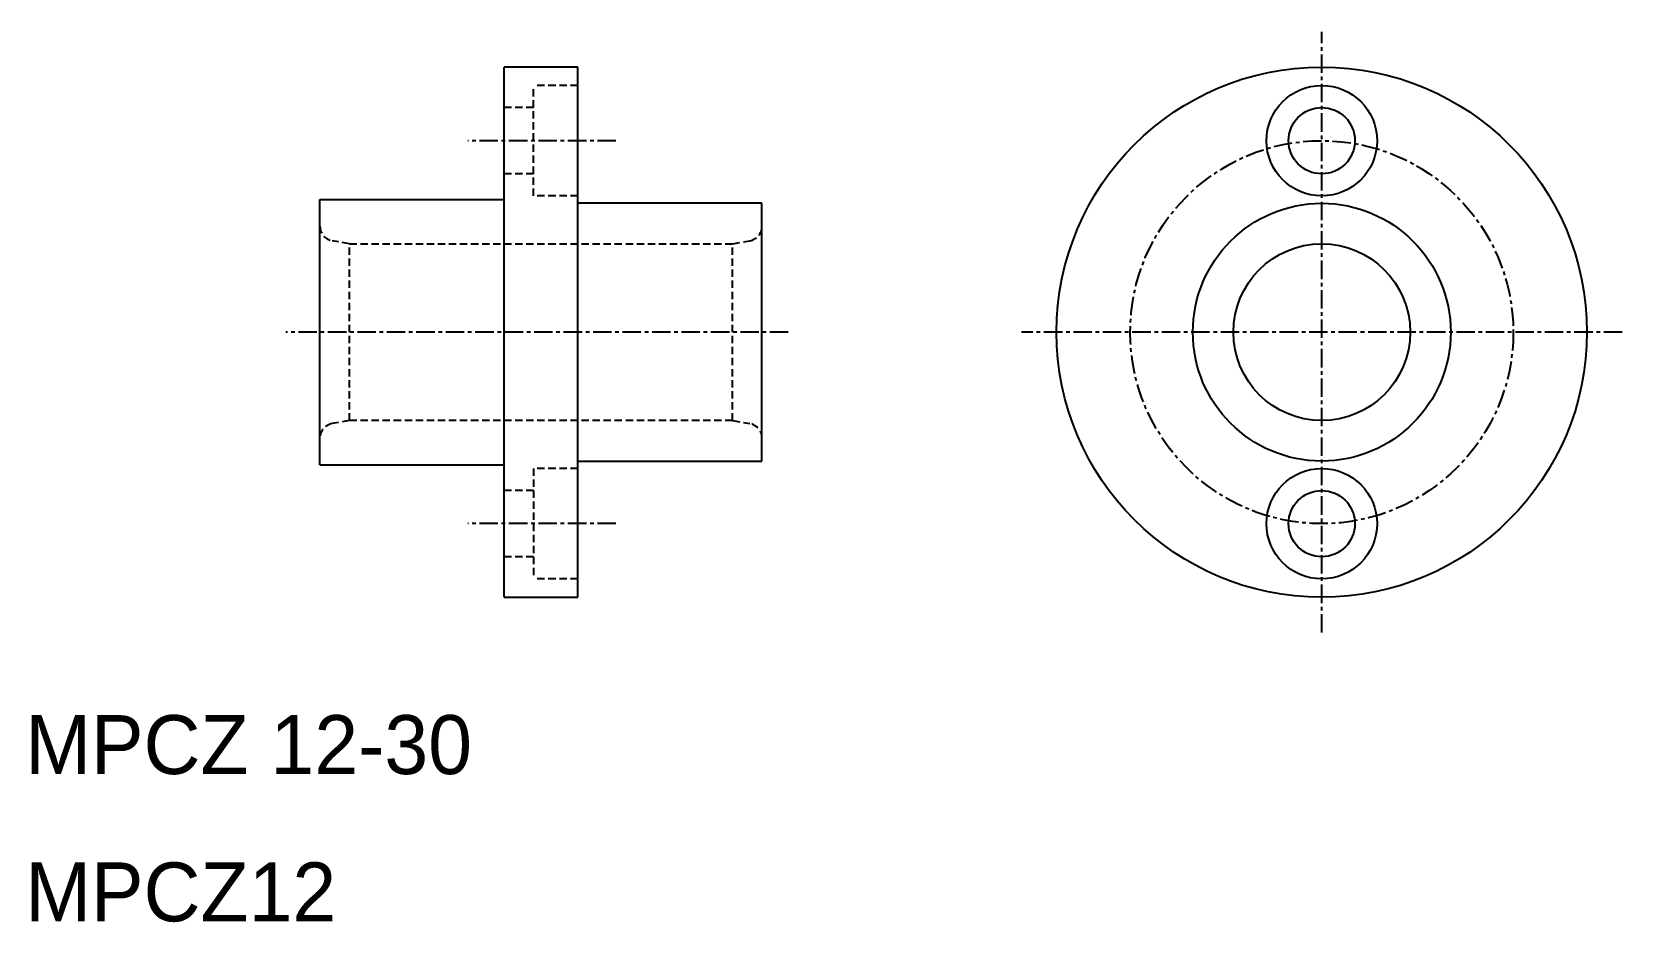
# Model space of a CAD drawing. Extents: x 10 to 118, y 10 to 70.
import ezdxf

# ---------------------------------------------------------------- set-up
doc = ezdxf.new("R2010")
doc.units = 0
doc.linetypes.add('CENTER', pattern=[2, 1.25, -0.25, 0.25, -0.25])
doc.linetypes.add('DASHED', pattern=[0.75, 0.5, -0.25])
doc.layers.get('0').update_dxf_attribs({"linetype": 'CONTINUOUS'})
doc.layers.add('CENTER', color=1, linetype='CENTER')

msp = doc.modelspace()

# ---------------------------------------------------------------- linework, layer by layer
at = {"color": 7, "linetype": 'CONTINUOUS'}
for p, q in [((42.5, 32), (42.5, 68)), ((47.5, 68), (42.5, 68)), ((47.5, 32), (47.5, 68)), ((30, 59), (42.5, 59)), ((30, 41), (30, 59)), ((60, 58.75), (47.5, 58.75)), ((60, 41.25), (60, 58.75)), ((47.5, 41.25), (60, 41.25)), ((30, 41), (42.5, 41)), ((42.5, 32), (47.5, 32))]:
    msp.add_line(p, q, dxfattribs=at)
at = {"color": 3, "linetype": 'DASHED'}
for p, q in [((44.5, 59.25), (44.5, 66.75)), ((47.5, 66.75), (44.5, 66.75)), ((44.5, 65.25), (42.5, 65.25)), ((44.5, 60.75), (42.5, 60.75)), ((47.5, 59.25), (44.5, 59.25)), ((32, 56), (30.83, 56.21)), ((58, 56), (59.17, 56.21)), ((32, 56), (58, 56)), ((32, 44), (32, 56)), ((58, 44), (58, 56)), ((32, 44), (30.83, 43.79)), ((58, 44), (32, 44)), ((58, 44), (59.17, 43.79)), ((44.5, 40.75), (44.5, 33.25)), ((47.5, 40.75), (44.5, 40.75)), ((44.5, 39.25), (42.5, 39.25)), ((44.5, 34.75), (42.5, 34.75)), ((47.5, 33.25), (44.5, 33.25))]:
    msp.add_line(p, q, dxfattribs=at)
at = {"color": 7, "linetype": 'CONTINUOUS'}
for centre, radius in [((98, 50), 18), ((98, 63), 3.75), ((98, 63), 2.25), ((98, 50), 8.75), ((98, 50), 6), ((98, 37), 3.75), ((98, 37), 2.25)]:
    msp.add_circle(centre, radius, dxfattribs=at)
at = {"color": 3, "linetype": 'DASHED'}
for centre, start, end in [((31, 57.19), 180, 260), ((59, 57.19), 280, 0), ((31, 42.81), 100, 180), ((59, 42.81), 0, 80)]:
    msp.add_arc(centre, 1, start, end, dxfattribs=at)
at = {"layer": 'CENTER', "color": 1, "linetype": 'CENTER'}
for p, q in [((98, 29.61), (98, 70.39)), ((50.08, 63), (40.03, 63)), ((61.79, 50), (27.68, 50)), ((118.39, 50), (77.61, 50)), ((50.08, 37), (40.03, 37))]:
    msp.add_line(p, q, dxfattribs=at)
msp.add_circle((98, 50), 13, dxfattribs=at)

# ---------------------------------------------------------------- texts
at = {"color": 7, "linetype": 'CONTINUOUS'}
for s, p in [('MPCZ 12-30', (10, 20)), ('MPCZ12', (10, 10))]:
    msp.add_text(s, height=4, dxfattribs=at).set_placement(p)

doc.saveas('drawing.dxf')
